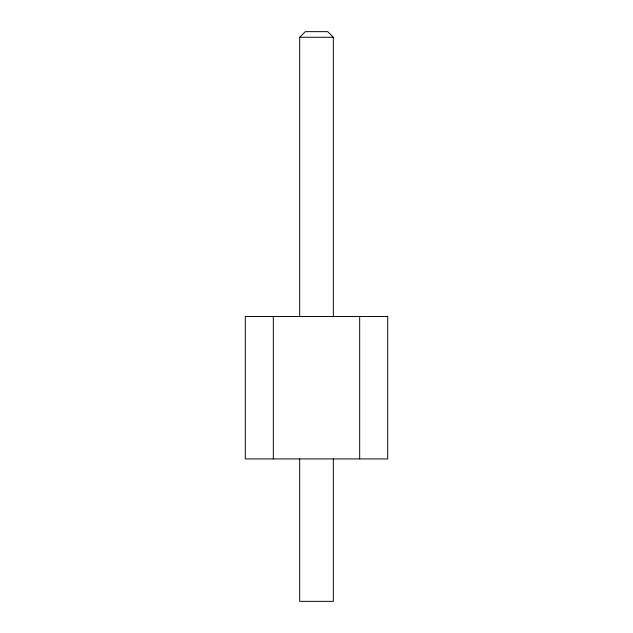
<?xml version="1.0" encoding="UTF-8"?>
<svg xmlns="http://www.w3.org/2000/svg" width="633" height="633" viewBox="0 0 633 633"><rect width="100%" height="100%" fill="white"/><g stroke="black" fill="none" stroke-linecap="round" stroke-linejoin="round"><path stroke-width="0.95" d="M299.678 316.5L299.678 37.26L305.288 31.65L327.712 31.65L333.322 37.26L333.322 316.5M299.678 37.26L333.322 37.26M359.679 316.5L359.679 458.925M333.322 458.925L333.322 601.35L299.678 601.35L299.678 458.925M273.321 316.5L273.321 458.925M387.712 316.5L245.287 316.5L245.287 458.925L387.712 458.925L387.712 316.5"/></g></svg>
